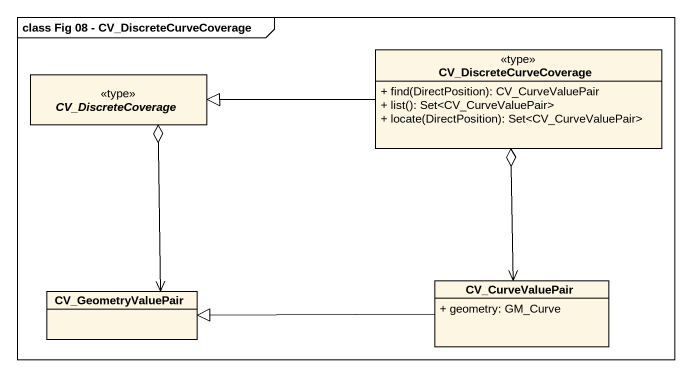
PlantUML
@startuml
mainframe class Fig 08 - CV_DiscreteCurveCoverage
hide circle
hide empty members
skinparam classAttributeIconSize 0
abstract class CV_DiscreteCoverage <<type>>
class CV_DiscreteCurveCoverage <<type>> {
  + find(DirectPosition): CV_CurveValuePair
  + list(): Set<CV_CurveValuePair>
  + locate(DirectPosition): Set<CV_CurveValuePair>
}
class CV_GeometryValuePair
class CV_CurveValuePair {
  + geometry: GM_Curve
}
CV_DiscreteCurveCoverage -left-|> CV_DiscreteCoverage
CV_GeometryValuePair <-up-o CV_DiscreteCoverage
CV_CurveValuePair <-up-o CV_DiscreteCurveCoverage
CV_CurveValuePair -left-|> CV_GeometryValuePair
@enduml
